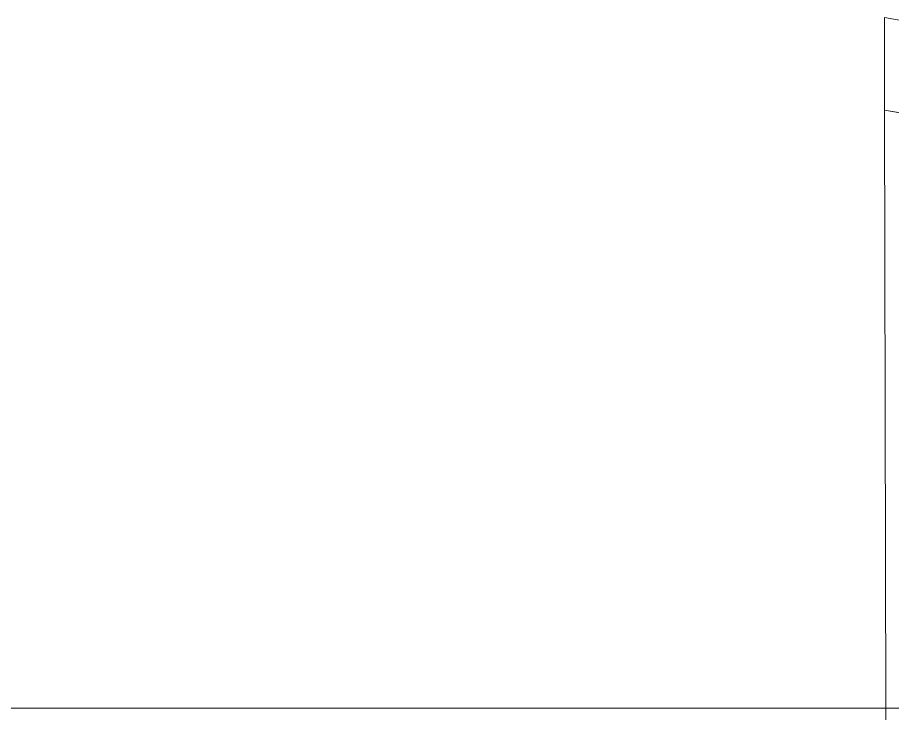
# Model space of a CAD drawing. Header units: millimetres. Extents: x 744843 to 745492, y 2520966 to 2521458.
# Drawn here: x 745446.819 to 745448.262, y 2521106.706 to 2521107.853 of the extents above; entities that cross this region are included whole.
import ezdxf

# ---------------------------------------------------------------- set-up
doc = ezdxf.new("R2010")
doc.units = ezdxf.units.MM
doc.linetypes.add('HIDDEN', pattern=[9.525, 6.35, -3.175])
for name, color, linetype, lineweight in [('A_Muros', 30, 'Continuous', 20), ('A_Muros_Bajos', 31, 'Continuous', 20), ('A_Proyecciones', 192, 'HIDDEN', 20)]:
    doc.layers.add(name, color=color, linetype=linetype, lineweight=lineweight)

msp = doc.modelspace()

# ---------------------------------------------------------------- linework, layer by layer
at = {"layer": 'A_Muros'}
msp.add_lwpolyline([(745457.8094, 2521107.6122), (745453.8039, 2521106.8467), (745448.2493, 2521107.8532), (745448.2493, 2521107.7005), (745451.4224, 2521107.1514), (745451.4224, 2521103.5876), (745451.5724, 2521103.5876), (745451.5724, 2521107.1217), (745453.7289, 2521106.7083), (745453.7289, 2521106.7083), (745453.7289, 2521101.585), (745448.6012, 2521101.585), (745448.6012, 2521101.435), (745459.2313, 2521101.435)], dxfattribs=at)
at = {"layer": 'A_Muros', "ltscale": 0.0065}
msp.add_lwpolyline([(745448.4013, 2521101.8347), (745448.4013, 2521103.6122), (745450.5224, 2521103.6122), (745450.5224, 2521103.7622), (745448.4013, 2521103.7622), (745448.4013, 2521106.7151), (745448.2513, 2521106.7151), (745448.2513, 2521104.0151), (745444.1946, 2521104.0151), (745444.1946, 2521103.8651), (745445.3513, 2521103.8651), (745445.3513, 2521103.2874), (745445.5013, 2521103.2874), (745445.5013, 2521103.8651), (745448.2513, 2521103.8651), (745448.2513, 2521101.8347)], close=True, dxfattribs=at)
at = {"layer": 'A_Muros_Bajos', "ltscale": 0.025}
msp.add_line((745448.2513, 2521106.7151), (745442.5946, 2521106.7151), dxfattribs=at)
at = {"layer": 'A_Proyecciones'}
msp.add_lwpolyline([(745448.2513, 2521106.7151), (745448.4013, 2521106.7151), (745448.4013, 2521107.6742), (745448.2493, 2521107.7005)], close=True, dxfattribs=at)

doc.saveas('drawing.dxf')
